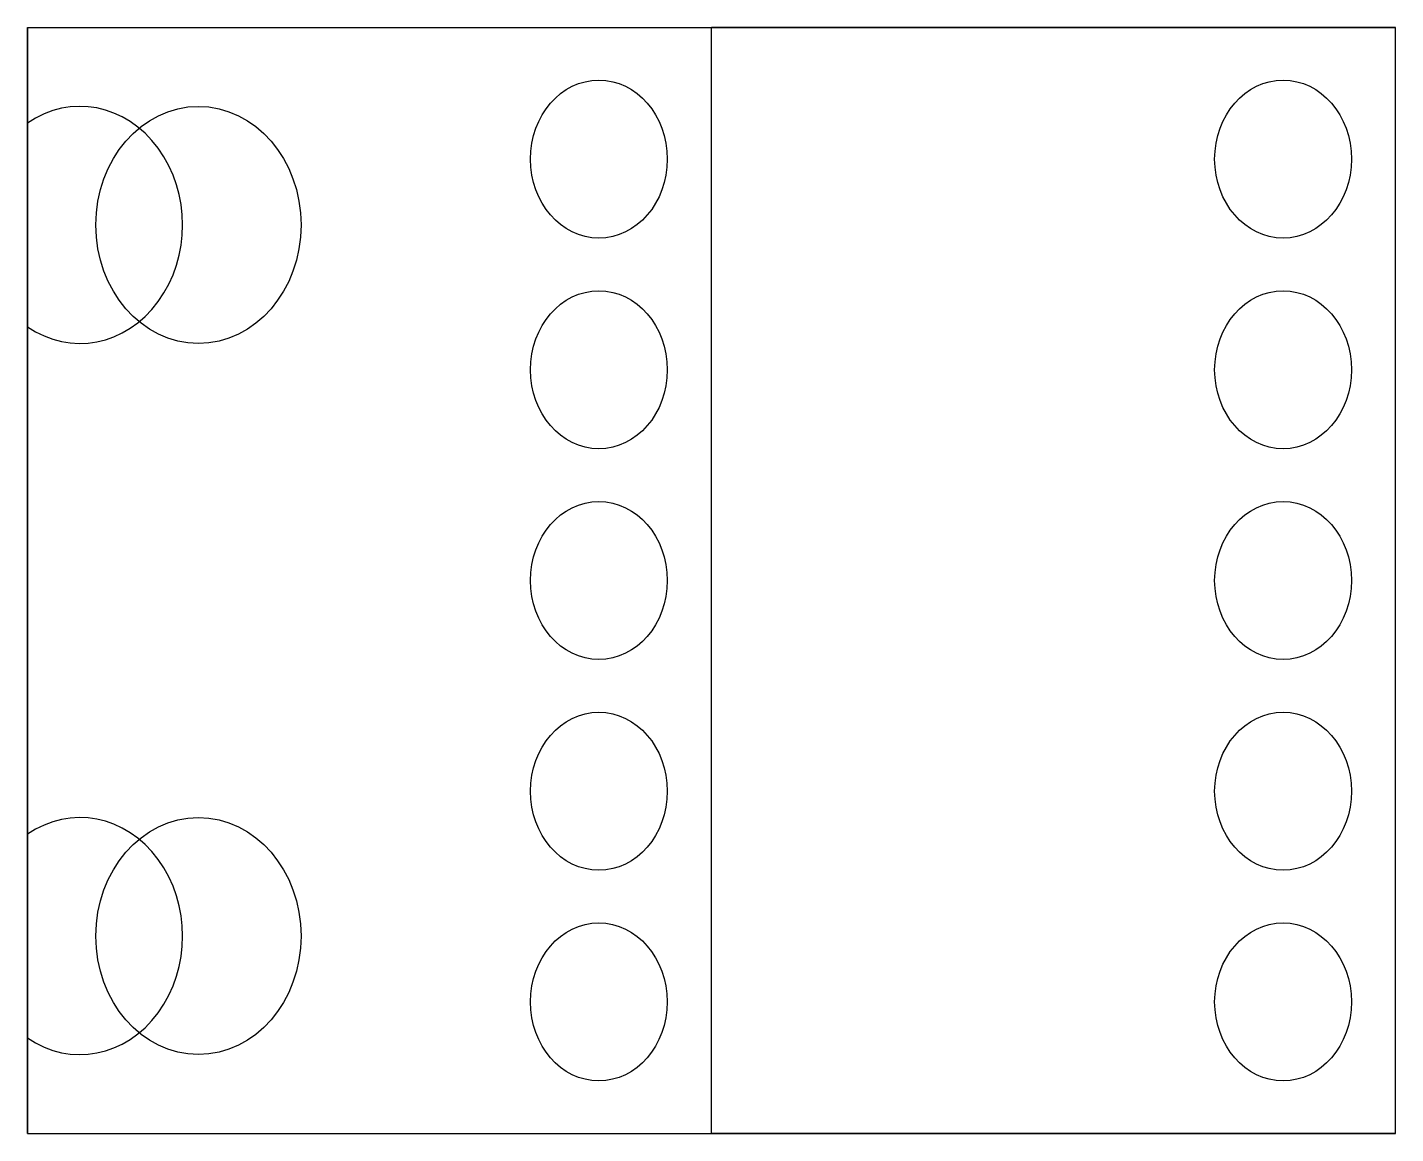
# Model space of a CAD drawing. Header units: millimetres. Extents: x 446.7 to 464, y 203.9 to 217.9.
import ezdxf

# ---------------------------------------------------------------- set-up
doc = ezdxf.new("R2010")
doc.units = ezdxf.units.MM

msp = doc.modelspace()

# ---------------------------------------------------------------- linework, layer by layer
at = {"extrusion": (-1.11022e-16, -1, 0)}
for p, q in [((446.683, 217.89, 5), (464.003, 217.89, -5)), ((446.683, 217.89), (455.343, 217.89, -5)), ((446.683, 203.89, 5), (464.003, 203.89, -5)), ((446.683, 203.89), (455.343, 203.89, -5))]:
    msp.add_line(p, q, dxfattribs=at)
at = {"extrusion": (0.5, -7.61557e-16, 0.866025)}
for p, q in [((446.683, 203.89), (446.683, 217.89)), ((446.683, 217.89, 5), (446.683, 217.89)), ((446.683, 217.89, 5), (446.683, 203.89, 5)), ((455.343, 203.89, -5), (455.343, 217.89, -5)), ((464.003, 203.89, -5), (464.003, 217.89, -5)), ((446.683, 216.678, 1.536), (446.683, 214.101, 1.536)), ((446.683, 207.678, 1.536), (446.683, 205.101, 1.536)), ((446.683, 203.89, 5), (446.683, 203.89)), ((446.683, 203.89, 5), (446.701, 203.89, 4.989))]:
    msp.add_line(p, q, dxfattribs=at)
for p, q in [((464.003, 217.89, -5), (455.343, 217.89, -5)), ((464.003, 203.89, -5), (455.343, 203.89, -5))]:
    msp.add_line(p, q)
for centre, radius in [((216.223, -395.193, 223.341), 1), ((216.223, -402.693, 227.672), 1), ((215.39, -386.839, 227.672), 1.5), ((213.557, -395.193, 223.341), 1), ((213.557, -402.693, 227.672), 1), ((210.89, -395.193, 223.341), 1), ((210.89, -402.693, 227.672), 1), ((208.223, -395.193, 223.341), 1), ((208.223, -402.693, 227.672), 1), ((206.39, -386.839, 227.672), 1.5), ((205.557, -395.192, 223.341), 1), ((205.557, -402.693, 227.672), 1)]:
    msp.add_circle(centre, radius, dxfattribs=at)
for centre in [(215.39, -386.839, 224.672), (206.39, -386.839, 224.672)]:
    msp.add_arc(centre, 1.5, 149.2051, 30.7949, dxfattribs=at)

doc.saveas('drawing.dxf')
